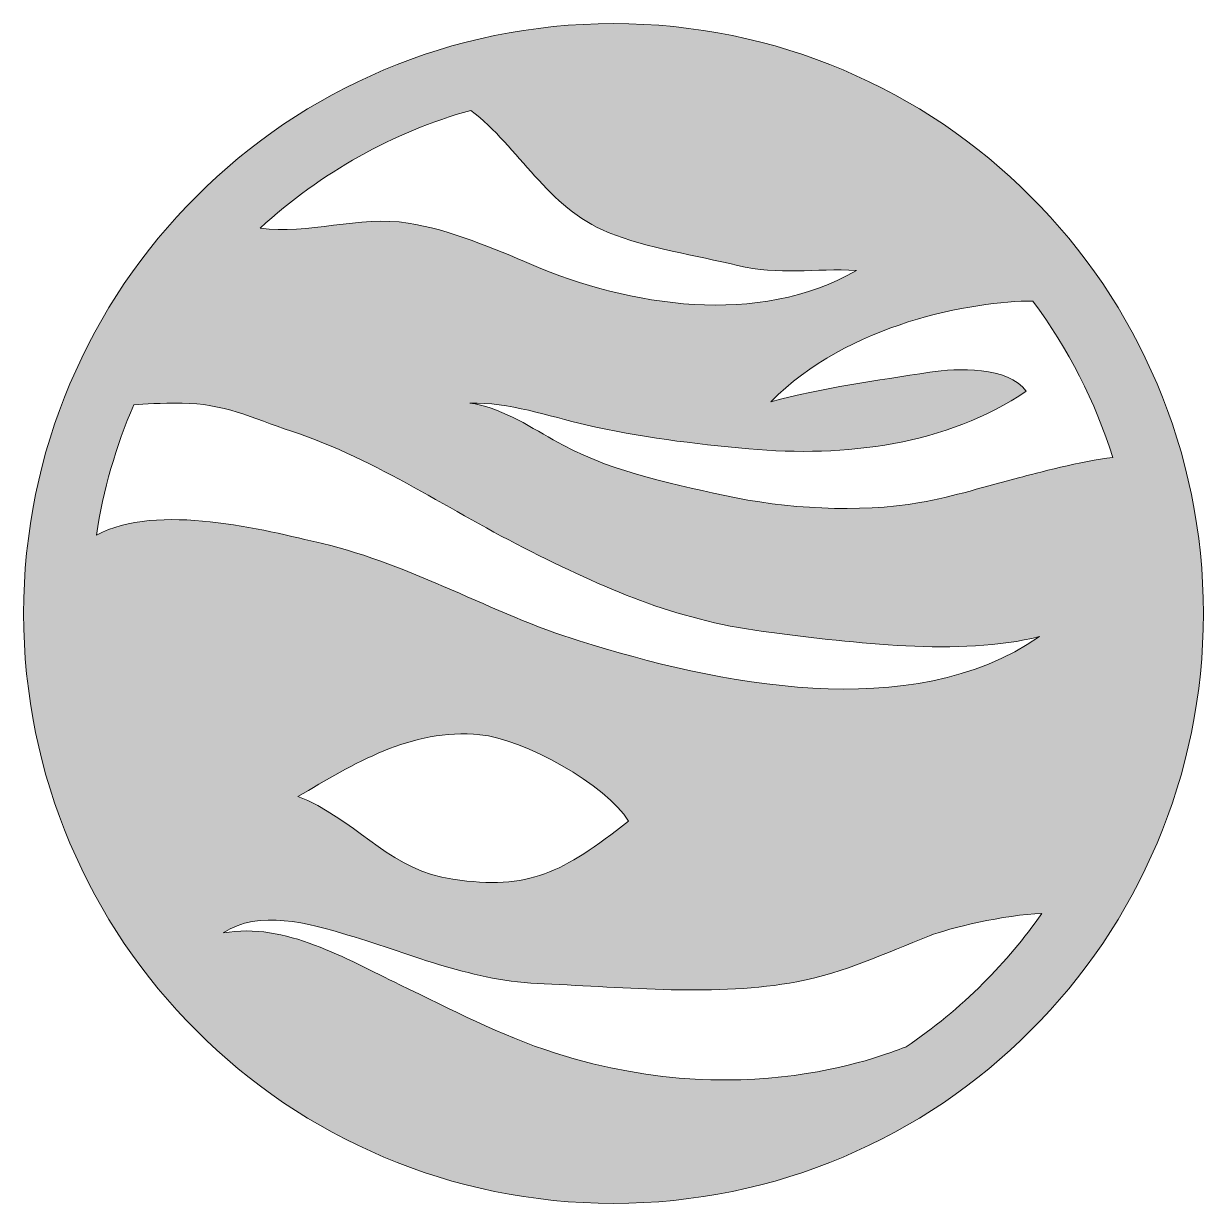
# Model space of a CAD drawing. Header units: inches. Extents: x 0 to 102, y 0 to 102.
import ezdxf

# ---------------------------------------------------------------- set-up
doc = ezdxf.new("R2010")
doc.units = ezdxf.units.IN
doc.header["$MEASUREMENT"] = 0
doc.layers.add('Layer 1', color=7, linetype='Continuous')

msp = doc.modelspace()

# ---------------------------------------------------------------- hatches: boundary and pattern name
at = {"layer": 'Layer 1'}
h = msp.add_hatch(color=73, dxfattribs=at)
h.dxf.hatch_style = 2
edge = h.paths.add_edge_path()
edge.add_spline(control_points=[(50.8, 101.6), (22.74, 101.6), (0, 78.86), (0, 50.8), (0, 22.74), (22.74, 0), (50.8, 0), (78.86, 0), (101.6, 22.74), (101.6, 50.8), (101.6, 78.86), (78.86, 101.6), (50.8, 101.6)], knot_values=[0, 0, 0, 0, 1, 1, 1, 2, 2, 2, 3, 3, 3, 4, 4, 4, 4], degree=3, periodic=1)
edge = h.paths.add_edge_path()
edge.add_spline(control_points=[(86.91, 77.7), (89.98, 73.6), (92.29, 69.05), (93.8, 64.22), (91.15, 63.97), (87.12, 62.85), (85.78, 62.51), (82.96, 61.79), (80.06, 60.85), (77.18, 60.35), (71.91, 59.44), (65.58, 59.82), (60.38, 60.96), (55.16, 62.1), (50.25, 63.11), (45.6, 65.76), (43.39, 67.02), (40.88, 68.62), (38.44, 68.92), (41.75, 69.01), (45.22, 67.79), (48.41, 67.05), (53.05, 65.98), (57.69, 65.41), (62.45, 64.98), (70.74, 64.23), (79.5, 65.3), (86.35, 69.94), (84.77, 72.07), (80.42, 71.96), (78.03, 71.58), (73.49, 70.86), (68.75, 70.24), (64.36, 69.03), (70.86, 75.76), (81.88, 77.74), (86.91, 77.7)], knot_values=[0, 0, 0, 0, 1, 1, 1, 2, 2, 2, 3, 3, 3, 4, 4, 4, 5, 5, 5, 6, 6, 6, 7, 7, 7, 8, 8, 8, 9, 9, 9, 10, 10, 10, 11, 11, 11, 12, 12, 12, 12], degree=3, periodic=1)
edge = h.paths.add_edge_path()
edge.add_spline(control_points=[(38.51, 94.13), (42.7, 90.94), (45.12, 85.73), (50.33, 83.62), (53.7, 82.26), (57.93, 81.64), (61.48, 80.77), (65.02, 79.9), (68.18, 80.55), (71.72, 80.34), (63.28, 75.47), (52.19, 77.24), (43.74, 80.85), (40.52, 82.23), (36.63, 83.88), (33.12, 84.42), (28.91, 85.07), (24.46, 83.41), (20.38, 83.99), (25.61, 88.8), (31.8, 92.24), (38.51, 94.13)], knot_values=[0, 0, 0, 0, 1, 1, 1, 2, 2, 2, 3, 3, 3, 4, 4, 4, 5, 5, 5, 6, 6, 6, 7, 7, 7, 7], degree=3, periodic=1)
edge = h.paths.add_edge_path()
edge.add_spline(control_points=[(6.28, 57.56), (6.86, 61.44), (7.94, 65.2), (9.49, 68.76), (10.44, 68.87), (11.77, 68.91), (13.65, 68.91), (17.17, 68.91), (19.67, 67.64), (23.07, 66.5), (30.57, 63.99), (36.74, 59.61), (43.72, 56.13), (50.77, 52.61), (56.5, 50.14), (64.43, 49.15), (71.33, 48.3), (80.65, 47.08), (87.48, 48.81), (76.47, 41.17), (59.65, 44.75), (47.85, 48.44), (40.3, 50.8), (33.43, 55.01), (25.74, 56.82), (20.68, 58.02), (11.52, 60.37), (6.28, 57.56)], knot_values=[0, 0, 0, 0, 1, 1, 1, 2, 2, 2, 3, 3, 3, 4, 4, 4, 5, 5, 5, 6, 6, 6, 7, 7, 7, 8, 8, 8, 9, 9, 9, 9], degree=3, periodic=1)
edge = h.paths.add_edge_path()
edge.add_spline(control_points=[(52.09, 32.92), (46.41, 28.45), (43.54, 26.96), (36.97, 27.91), (31.75, 28.67), (29.16, 32.44), (24.47, 34.7), (24.47, 34.7), (23.63, 35.03), (23.63, 35.03), (28.39, 37.84), (33.36, 40.95), (39.3, 40.36), (43.05, 40), (50.2, 36.05), (52.09, 32.92)], knot_values=[0, 0, 0, 0, 1, 1, 1, 2, 2, 2, 3, 3, 3, 4, 4, 4, 5, 5, 5, 5], degree=3, periodic=1)
edge = h.paths.add_edge_path()
edge.add_spline(control_points=[(82.64, 18.96), (80.57, 16.9), (78.35, 15.07), (75.99, 13.47), (75.94, 13.61), (63.17, 7.39), (45.81, 12.94), (40.89, 14.51), (36.95, 16.66), (32.4, 18.83), (27.75, 21.05), (22.54, 24.24), (17.2, 23.29), (20.24, 25.34), (24.58, 24.12), (27.93, 23.11), (33.78, 21.34), (38.57, 19.14), (44.83, 18.9), (51.81, 18.63), (59.76, 17.78), (66.6, 19.09), (70.82, 19.89), (74.11, 21.53), (78.02, 23.05), (79.62, 23.68), (84.53, 24.89), (87.68, 24.96), (86.19, 22.84), (84.5, 20.83), (82.64, 18.96)], knot_values=[0, 0, 0, 0, 1, 1, 1, 2, 2, 2, 3, 3, 3, 4, 4, 4, 5, 5, 5, 6, 6, 6, 7, 7, 7, 8, 8, 8, 9, 9, 9, 10, 10, 10, 10], degree=3, periodic=1)

# ---------------------------------------------------------------- linework, layer by layer
at = {"layer": 'Layer 1', "lineweight": 0}
for points, knots in [([(50.8, 101.6), (22.74, 101.6), (0, 78.86), (0, 50.8), (0, 22.74), (22.74, 0), (50.8, 0), (78.86, 0), (101.6, 22.74), (101.6, 50.8), (101.6, 78.86), (78.86, 101.6), (50.8, 101.6)], [0, 0, 0, 0, 1, 1, 1, 2, 2, 2, 3, 3, 3, 4, 4, 4, 4]), ([(38.51, 94.13), (42.7, 90.94), (45.12, 85.73), (50.33, 83.62), (53.7, 82.26), (57.93, 81.64), (61.48, 80.77), (65.02, 79.9), (68.18, 80.55), (71.72, 80.34), (63.28, 75.47), (52.19, 77.24), (43.74, 80.85), (40.52, 82.23), (36.63, 83.88), (33.12, 84.42), (28.91, 85.07), (24.46, 83.41), (20.38, 83.99), (25.61, 88.8), (31.8, 92.24), (38.51, 94.13)], [0, 0, 0, 0, 1, 1, 1, 2, 2, 2, 3, 3, 3, 4, 4, 4, 5, 5, 5, 6, 6, 6, 7, 7, 7, 7]), ([(86.91, 77.7), (89.98, 73.6), (92.29, 69.05), (93.8, 64.22), (91.15, 63.97), (87.12, 62.85), (85.78, 62.51), (82.96, 61.79), (80.06, 60.85), (77.18, 60.35), (71.91, 59.44), (65.58, 59.82), (60.38, 60.96), (55.16, 62.1), (50.25, 63.11), (45.6, 65.76), (43.39, 67.02), (40.88, 68.62), (38.44, 68.92), (41.75, 69.01), (45.22, 67.79), (48.41, 67.05), (53.05, 65.98), (57.69, 65.41), (62.45, 64.98), (70.74, 64.23), (79.5, 65.3), (86.35, 69.94), (84.77, 72.07), (80.42, 71.96), (78.03, 71.58), (73.49, 70.86), (68.75, 70.24), (64.36, 69.03), (70.86, 75.76), (81.88, 77.74), (86.91, 77.7)], [0, 0, 0, 0, 1, 1, 1, 2, 2, 2, 3, 3, 3, 4, 4, 4, 5, 5, 5, 6, 6, 6, 7, 7, 7, 8, 8, 8, 9, 9, 9, 10, 10, 10, 11, 11, 11, 12, 12, 12, 12]), ([(6.28, 57.56), (6.86, 61.44), (7.94, 65.2), (9.49, 68.76), (10.44, 68.87), (11.77, 68.91), (13.65, 68.91), (17.17, 68.91), (19.67, 67.64), (23.07, 66.5), (30.57, 63.99), (36.74, 59.61), (43.72, 56.13), (50.77, 52.61), (56.5, 50.14), (64.43, 49.15), (71.33, 48.3), (80.65, 47.08), (87.48, 48.81), (76.47, 41.17), (59.65, 44.75), (47.85, 48.44), (40.3, 50.8), (33.43, 55.01), (25.74, 56.82), (20.68, 58.02), (11.52, 60.37), (6.28, 57.56)], [0, 0, 0, 0, 1, 1, 1, 2, 2, 2, 3, 3, 3, 4, 4, 4, 5, 5, 5, 6, 6, 6, 7, 7, 7, 8, 8, 8, 9, 9, 9, 9]), ([(52.09, 32.92), (46.41, 28.45), (43.54, 26.96), (36.97, 27.91), (31.75, 28.67), (29.16, 32.44), (24.47, 34.7), (24.47, 34.7), (23.63, 35.03), (23.63, 35.03), (28.39, 37.84), (33.36, 40.95), (39.3, 40.36), (43.05, 40), (50.2, 36.05), (52.09, 32.92)], [0, 0, 0, 0, 1, 1, 1, 2, 2, 2, 3, 3, 3, 4, 4, 4, 5, 5, 5, 5]), ([(82.64, 18.96), (80.57, 16.9), (78.35, 15.07), (75.99, 13.47), (75.94, 13.61), (63.17, 7.39), (45.81, 12.94), (40.89, 14.51), (36.95, 16.66), (32.4, 18.83), (27.75, 21.05), (22.54, 24.24), (17.2, 23.29), (20.24, 25.34), (24.58, 24.12), (27.93, 23.11), (33.78, 21.34), (38.57, 19.14), (44.83, 18.9), (51.81, 18.63), (59.76, 17.78), (66.6, 19.09), (70.82, 19.89), (74.11, 21.53), (78.02, 23.05), (79.62, 23.68), (84.53, 24.89), (87.68, 24.96), (86.19, 22.84), (84.5, 20.83), (82.64, 18.96)], [0, 0, 0, 0, 1, 1, 1, 2, 2, 2, 3, 3, 3, 4, 4, 4, 5, 5, 5, 6, 6, 6, 7, 7, 7, 8, 8, 8, 9, 9, 9, 10, 10, 10, 10])]:
    msp.add_open_spline(points, degree=3, knots=knots, dxfattribs=at)

doc.saveas('drawing.dxf')
